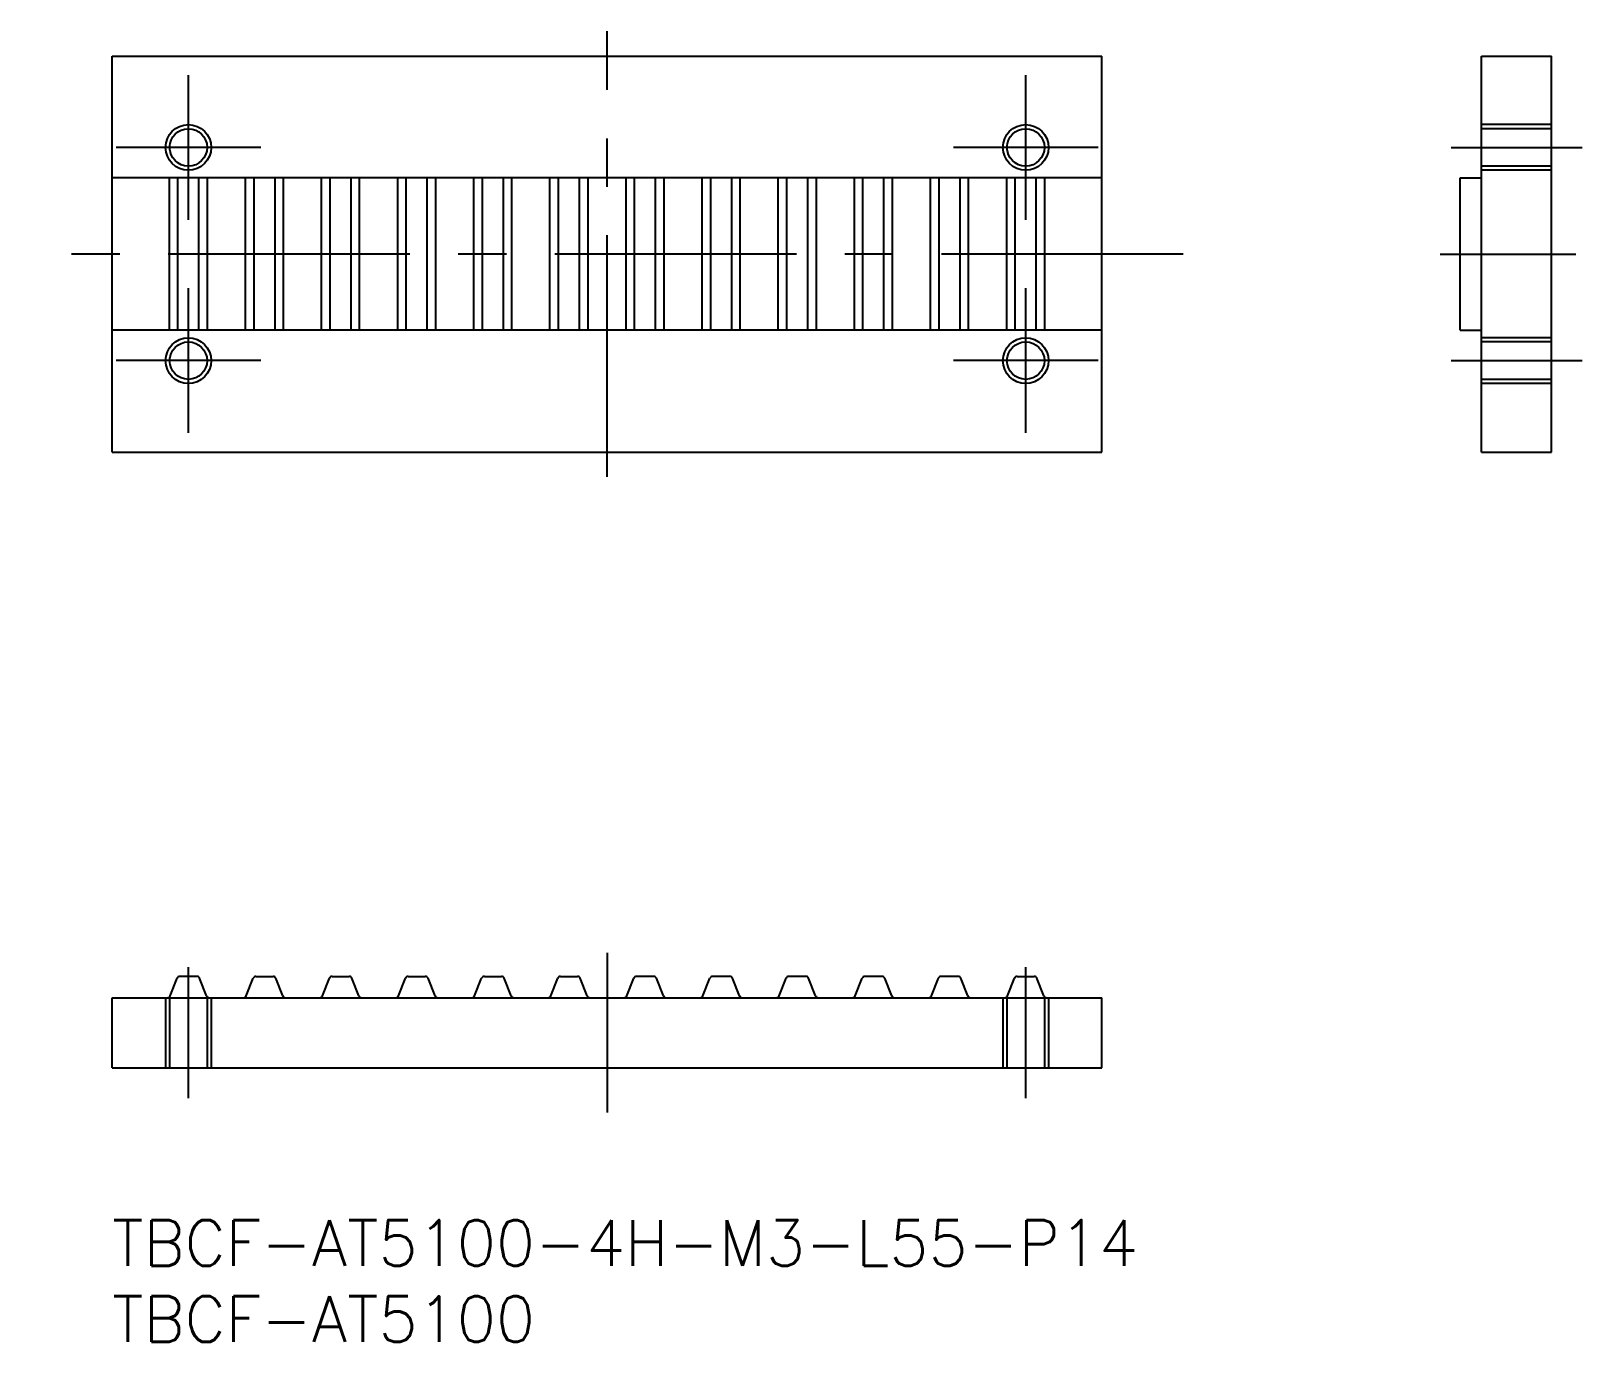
# Model space of a CAD drawing. Extents: x -5 to 97, y -8 to 78.
import ezdxf

# ---------------------------------------------------------------- set-up
doc = ezdxf.new("R2010")
doc.units = 0
doc.header["$LTSCALE"] = 0.5
doc.linetypes.add('CENTER', pattern=[50.8, 31.75, -6.35, 6.35, -6.35])
doc.linetypes.add('DASHED', pattern=[19.05, 12.7, -6.35])
for name, color, linetype in [('MSM_CENTER', 1, 'CENTER'), ('MSM_CONTINUOUS', 7, 'CONTINUOUS'), ('MSM_DASHED', 4, 'DASHED'), ('MSM_NARROW', 5, 'CONTINUOUS'), ('MSM_PART_NUMBER', 7, 'CONTINUOUS')]:
    doc.layers.add(name, color=color, linetype=linetype)
doc.styles.get("Standard").update_dxf_attribs({"font": 'txt.shx', "height": 3, "bigfont": 'bigfont.shx'})

# ---------------------------------------------------------------- blocks, each defined once
blk = doc.blocks.new('*U7')
at = {"layer": 'MSM_PART_NUMBER'}
blk.add_text('TBCF-AT5100-4H-M3-L55-P14', height=3, dxfattribs=at).set_placement((0, -3))
blk = doc.blocks.new('*U8')
at = {"layer": 'MSM_PART_NUMBER'}
blk.add_text('TBCF-AT5100', height=3, dxfattribs=at).set_placement((0, -8))

msp = doc.modelspace()

# ---------------------------------------------------------------- linework, layer by layer
at = {"layer": 'MSM_CENTER'}
for p, q in [((32.5, 48.8), (32.5, 78.07)), ((5, 65.68), (5, 75.18)), ((60, 65.68), (60, 75.18)), ((9.75, 70.43), (0.25, 70.43)), ((64.75, 70.43), (55.25, 70.43)), ((87.94, 70.43), (96.54, 70.43)), ((70.34, 63.43), (-5.34, 63.43)), ((87.23, 63.43), (96.13, 63.43)), ((5, 51.68), (5, 61.18)), ((60, 51.68), (60, 61.18)), ((9.75, 56.43), (0.25, 56.43)), ((64.75, 56.43), (55.25, 56.43)), ((87.94, 56.43), (96.54, 56.43)), ((32.5, 17.56), (32.5, 7.06)), ((5, 8), (5, 16.6)), ((60, 8), (60, 16.6))]:
    msp.add_line(p, q, dxfattribs=at)
at = {"layer": 'MSM_CONTINUOUS'}
for p, q in [((0, 50.43), (0, 76.43)), ((0, 76.43), (65, 76.43)), ((65, 50.43), (65, 76.43)), ((89.94, 50.43), (89.94, 76.43)), ((89.94, 76.43), (94.54, 76.43)), ((94.54, 50.43), (94.54, 76.43)), ((65, 68.43), (0, 68.43)), ((3.75, 58.43), (3.75, 68.43)), ((4.31, 58.43), (4.31, 68.43)), ((5.69, 58.43), (5.69, 68.43)), ((6.25, 58.43), (6.25, 68.43)), ((8.75, 58.43), (8.75, 68.43)), ((9.31, 58.43), (9.31, 68.43)), ((10.69, 58.43), (10.69, 68.43)), ((11.25, 58.43), (11.25, 68.43)), ((13.75, 58.43), (13.75, 68.43)), ((14.31, 58.43), (14.31, 68.43)), ((15.69, 58.43), (15.69, 68.43)), ((16.25, 58.43), (16.25, 68.43)), ((18.75, 58.43), (18.75, 68.43)), ((19.31, 58.43), (19.31, 68.43)), ((20.69, 58.43), (20.69, 68.43)), ((21.25, 58.43), (21.25, 68.43)), ((23.75, 58.43), (23.75, 68.43)), ((24.31, 58.43), (24.31, 68.43)), ((25.69, 58.43), (25.69, 68.43)), ((26.25, 58.43), (26.25, 68.43)), ((28.75, 58.43), (28.75, 68.43)), ((29.31, 58.43), (29.31, 68.43)), ((30.69, 58.43), (30.69, 68.43)), ((31.25, 58.43), (31.25, 68.43)), ((33.75, 58.43), (33.75, 68.43)), ((34.31, 58.43), (34.31, 68.43)), ((35.69, 58.43), (35.69, 68.43)), ((36.25, 58.43), (36.25, 68.43)), ((38.75, 58.43), (38.75, 68.43)), ((39.31, 58.43), (39.31, 68.43)), ((40.69, 58.43), (40.69, 68.43)), ((41.25, 58.43), (41.25, 68.43)), ((43.75, 58.43), (43.75, 68.43)), ((44.31, 58.43), (44.31, 68.43)), ((45.69, 58.43), (45.69, 68.43)), ((46.25, 58.43), (46.25, 68.43)), ((48.75, 58.43), (48.75, 68.43)), ((49.31, 58.43), (49.31, 68.43)), ((50.69, 58.43), (50.69, 68.43)), ((51.25, 58.43), (51.25, 68.43)), ((53.75, 58.43), (53.75, 68.43)), ((54.31, 58.43), (54.31, 68.43)), ((55.69, 58.43), (55.69, 68.43)), ((56.25, 58.43), (56.25, 68.43)), ((58.75, 58.43), (58.75, 68.43)), ((59.31, 58.43), (59.31, 68.43)), ((60.69, 58.43), (60.69, 68.43)), ((61.25, 58.43), (61.25, 68.43)), ((88.54, 58.43), (88.54, 68.43)), ((88.54, 68.43), (89.94, 68.43)), ((65, 58.43), (0, 58.43)), ((88.54, 58.43), (89.94, 58.43)), ((0, 50.43), (65, 50.43)), ((89.94, 50.43), (94.54, 50.43)), ((3.8, 14.72), (4.26, 15.88)), ((5.56, 16), (4.44, 16)), ((6.2, 14.72), (5.74, 15.88)), ((8.8, 14.72), (9.26, 15.88)), ((9.44, 16), (10.56, 16)), ((11.2, 14.72), (10.74, 15.88)), ((13.8, 14.72), (14.26, 15.88)), ((14.44, 16), (15.56, 16)), ((16.2, 14.72), (15.74, 15.88)), ((18.8, 14.72), (19.26, 15.88)), ((19.44, 16), (20.56, 16)), ((21.2, 14.72), (20.74, 15.88)), ((23.8, 14.72), (24.26, 15.88)), ((24.44, 16), (25.56, 16)), ((26.2, 14.72), (25.74, 15.88)), ((28.8, 14.72), (29.26, 15.88)), ((29.44, 16), (30.56, 16)), ((31.2, 14.72), (30.74, 15.88)), ((33.8, 14.72), (34.26, 15.88)), ((35.56, 16), (34.44, 16)), ((36.2, 14.72), (35.74, 15.88)), ((38.8, 14.72), (39.26, 15.88)), ((40.56, 16), (39.44, 16)), ((41.2, 14.72), (40.74, 15.88)), ((43.8, 14.72), (44.26, 15.88)), ((45.56, 16), (44.44, 16)), ((46.2, 14.72), (45.74, 15.88)), ((48.8, 14.72), (49.26, 15.88)), ((50.56, 16), (49.44, 16)), ((51.2, 14.72), (50.74, 15.88)), ((53.8, 14.72), (54.26, 15.88)), ((55.56, 16), (54.44, 16)), ((56.2, 14.72), (55.74, 15.88)), ((58.8, 14.72), (59.26, 15.88)), ((59.44, 16), (60.56, 16)), ((61.2, 14.72), (60.74, 15.88)), ((0, 10), (0, 14.6)), ((0, 14.6), (65, 14.6)), ((65, 10), (65, 14.6)), ((0, 10), (65, 10))]:
    msp.add_line(p, q, dxfattribs=at)
for centre in [(5, 70.43), (60, 70.43), (5, 56.43), (60, 56.43)]:
    msp.add_circle(centre, 1.23, dxfattribs=at)
for centre, start, end in [((4.44, 15.8), 90, 155), ((5.56, 15.8), 25, 90), ((9.44, 15.8), 90, 155), ((10.56, 15.8), 25, 90), ((14.44, 15.8), 90, 155), ((15.56, 15.8), 25, 90), ((19.44, 15.8), 90, 155), ((20.56, 15.8), 25, 90), ((24.44, 15.8), 90, 155), ((25.56, 15.8), 25, 90), ((29.44, 15.8), 90, 155), ((30.56, 15.8), 25, 90), ((34.44, 15.8), 90, 155), ((35.56, 15.8), 25, 90), ((39.44, 15.8), 90, 155), ((40.56, 15.8), 25, 90), ((44.44, 15.8), 90, 155), ((45.56, 15.8), 25, 90), ((49.44, 15.8), 90, 155), ((50.56, 15.8), 25, 90), ((54.44, 15.8), 90, 155), ((55.56, 15.8), 25, 90), ((59.44, 15.8), 90, 155), ((60.56, 15.8), 25, 90), ((3.62, 14.8), 270, 335), ((6.38, 14.8), 205, 270), ((8.62, 14.8), 270, 335), ((11.38, 14.8), 205, 270), ((13.62, 14.8), 270, 335), ((16.38, 14.8), 205, 270), ((18.62, 14.8), 270, 335), ((21.38, 14.8), 205, 270), ((23.62, 14.8), 270, 335), ((26.38, 14.8), 205, 270), ((28.62, 14.8), 270, 335), ((31.38, 14.8), 205, 270), ((33.62, 14.8), 270, 335), ((36.38, 14.8), 205, 270), ((38.62, 14.8), 270, 335), ((41.38, 14.8), 205, 270), ((43.62, 14.8), 270, 335), ((46.38, 14.8), 205, 270), ((48.62, 14.8), 270, 335), ((51.38, 14.8), 205, 270), ((53.62, 14.8), 270, 335), ((56.38, 14.8), 205, 270), ((58.62, 14.8), 270, 335), ((61.38, 14.8), 205, 270)]:
    msp.add_arc(centre, 0.2, start, end, dxfattribs=at)
at = {"layer": 'MSM_DASHED'}
for p, q in [((94.54, 71.93), (89.94, 71.93)), ((94.54, 71.66), (89.94, 71.66)), ((94.54, 69.2), (89.94, 69.2)), ((94.54, 68.93), (89.94, 68.93)), ((94.54, 57.93), (89.94, 57.93)), ((94.54, 57.66), (89.94, 57.66)), ((94.54, 55.2), (89.94, 55.2)), ((94.54, 54.93), (89.94, 54.93)), ((3.5, 14.6), (3.5, 10)), ((3.77, 14.6), (3.77, 10)), ((6.23, 14.6), (6.23, 10)), ((6.5, 14.6), (6.5, 10)), ((58.5, 14.6), (58.5, 10)), ((58.77, 14.6), (58.77, 10)), ((61.23, 14.6), (61.23, 10)), ((61.5, 14.6), (61.5, 10))]:
    msp.add_line(p, q, dxfattribs=at)
at = {"layer": 'MSM_NARROW'}
for centre in [(5, 70.43), (60, 70.43), (5, 56.43), (60, 56.43)]:
    msp.add_circle(centre, 1.5, dxfattribs=at)

# ---------------------------------------------------------------- block references
at = {"layer": 'MSM_CONTINUOUS'}
for name in ['*U7', '*U8']:
    msp.add_blockref(name, (0, 0), dxfattribs=at)

doc.saveas('drawing.dxf')
